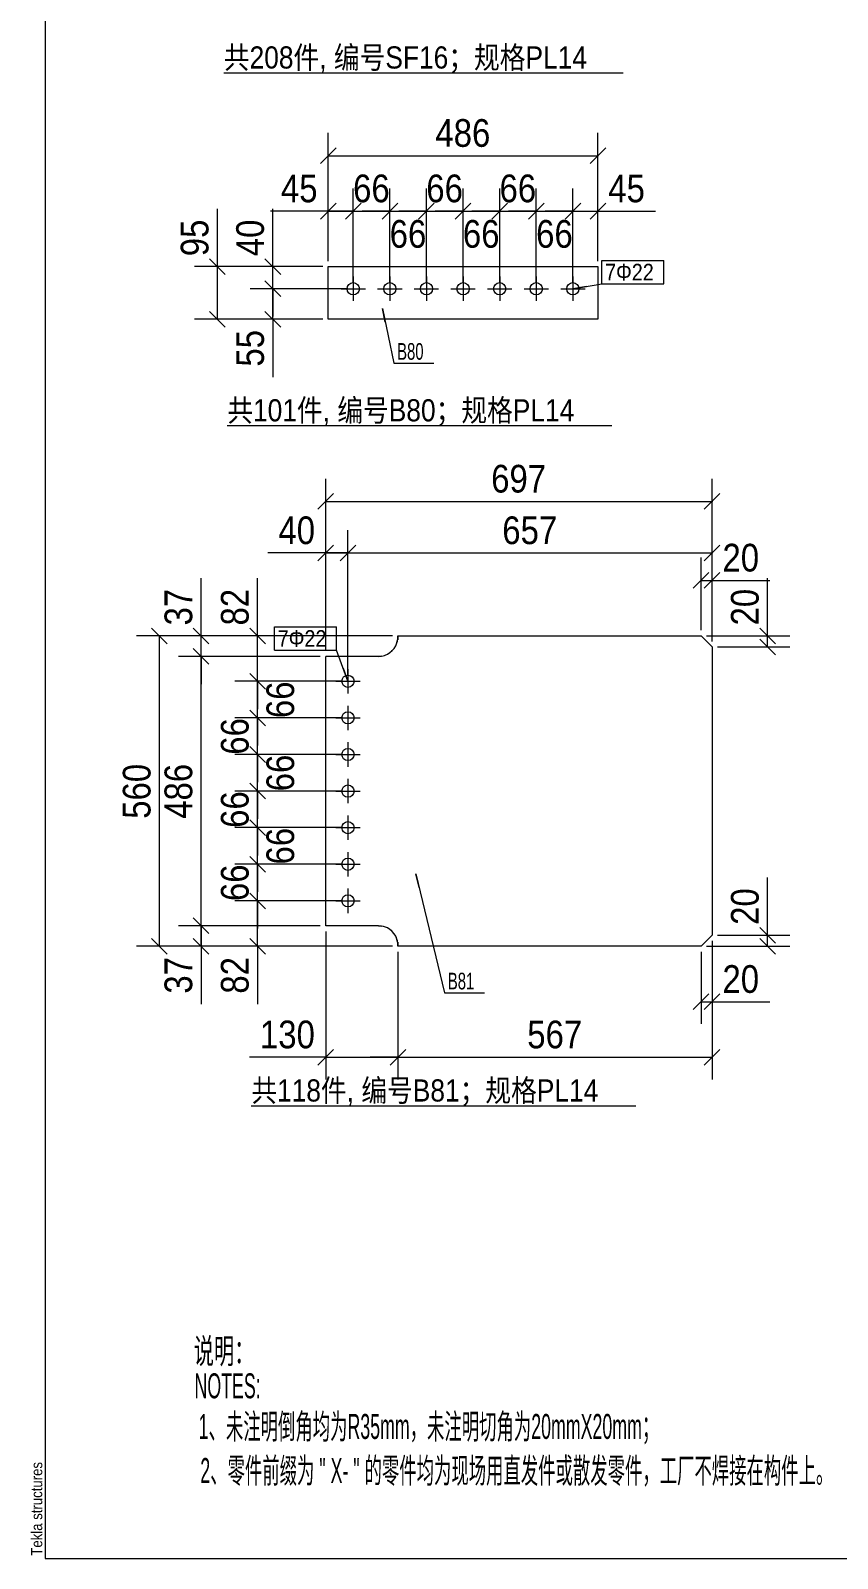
# Model space of a CAD drawing. Header units: inches. Extents: x 0 to 1938, y -2180 to 0.
# Drawn here: x 652.4 to 797.9, y -1300 to -1024.4 of the extents above; entities that cross this region are included whole.
import ezdxf

# ---------------------------------------------------------------- set-up
doc = ezdxf.new("R2010")
doc.units = ezdxf.units.IN
doc.header["$MEASUREMENT"] = 0
doc.linetypes.add('XKITLINE00', pattern=[0])
doc.linetypes.add('XKITLINE01', pattern=[4, 1, -1, 1, -1])
for name, color, linetype, lineweight in [('Bolt', 7, 'Continuous', 0), ('BoltMark', 3, 'Continuous', 0), ('DrawingSheet', 5, 'Continuous', 0), ('OtherObjectType', 1, 'Continuous', 0), ('Part', 2, 'Continuous', 0), ('PartMark', 3, 'Continuous', 0), ('Z-DIMENSIONS', 1, 'Continuous', 0)]:
    doc.layers.add(name, color=color, linetype=linetype, lineweight=lineweight)
doc.styles.add('Arial', font='arial.ttf')
doc.styles.add('Arial Narrow', font='ARIAL.TTF')
doc.styles.add('romsim', font='ARIAL.TTF')
doc.styles.add('宋体', font='ARIAL.TTF')

# ---------------------------------------------------------------- blocks, each defined once
blk = doc.blocks.new('*A1261')
at = {"layer": 'Part', "color": 2, "linetype": 'XKITLINE00', "lineweight": 0}
for p, q in [((56.07, 228.51), (56.07, 238.01)), ((56.07, 238.01), (104.67, 238.01)), ((104.67, 238.01), (104.67, 228.51)), ((104.67, 228.51), (56.07, 228.51))]:
    blk.add_line(p, q, dxfattribs=at)
blk = doc.blocks.new('*A1262')
at = {"layer": 'Bolt', "color": 2, "linetype": 'XKITLINE00', "lineweight": 0}
for p, q in [((60.57, 236.21), (60.57, 231.81)), ((67.17, 236.21), (67.17, 231.81)), ((73.77, 236.21), (73.77, 231.81)), ((80.37, 236.21), (80.37, 231.81)), ((86.97, 236.21), (86.97, 231.81)), ((93.57, 236.21), (93.57, 231.81)), ((100.17, 236.21), (100.17, 231.81)), ((58.37, 234.01), (62.77, 234.01)), ((64.97, 234.01), (69.37, 234.01)), ((71.57, 234.01), (75.97, 234.01)), ((78.17, 234.01), (82.57, 234.01)), ((84.77, 234.01), (89.17, 234.01)), ((91.37, 234.01), (95.77, 234.01)), ((97.97, 234.01), (102.37, 234.01))]:
    blk.add_line(p, q, dxfattribs=at)
for centre in [(60.57, 234.01), (67.17, 234.01), (73.77, 234.01), (80.37, 234.01), (86.97, 234.01), (93.57, 234.01), (100.17, 234.01)]:
    blk.add_circle(centre, 1.1, dxfattribs=at)
blk = doc.blocks.new('*A1263')
at = {"layer": 'Bolt', "color": 2, "linetype": 'XKITLINE00', "lineweight": 0}
for p, q in [((59.62, 165.41), (59.62, 161.01)), ((57.42, 163.21), (61.82, 163.21)), ((59.62, 158.81), (59.62, 154.41)), ((57.42, 156.61), (61.82, 156.61)), ((59.62, 152.21), (59.62, 147.81)), ((57.42, 150.01), (61.82, 150.01)), ((57.42, 143.41), (61.82, 143.41)), ((59.62, 145.61), (59.62, 141.21)), ((59.62, 139.01), (59.62, 134.61)), ((57.42, 136.81), (61.82, 136.81)), ((59.62, 132.41), (59.62, 128.01)), ((57.42, 130.21), (61.82, 130.21)), ((59.62, 125.81), (59.62, 121.41)), ((57.42, 123.61), (61.82, 123.61))]:
    blk.add_line(p, q, dxfattribs=at)
for centre in [(59.62, 163.21), (59.62, 156.61), (59.62, 150.01), (59.62, 143.41), (59.62, 136.81), (59.62, 130.21), (59.62, 123.61)]:
    blk.add_circle(centre, 1.1, dxfattribs=at)
blk = doc.blocks.new('*A1264')
at = {"layer": 'Part', "color": 2, "linetype": 'XKITLINE00', "lineweight": 0}
for p, q in [((68.62, 171.21), (68.58, 170.66)), ((68.62, 171.21), (68.62, 171.41)), ((68.62, 171.41), (123.27, 171.41)), ((123.27, 171.41), (125.27, 169.41)), ((125.27, 169.41), (125.27, 117.41)), ((55.62, 119.11), (55.62, 167.71)), ((65.12, 167.71), (55.62, 167.71)), ((65.67, 167.75), (65.12, 167.71)), ((65.12, 119.11), (55.62, 119.11)), ((65.12, 119.11), (65.67, 119.06)), ((68.58, 116.15), (68.62, 115.61)), ((125.27, 117.41), (123.27, 115.41)), ((68.62, 115.41), (68.62, 115.61)), ((123.27, 115.41), (68.62, 115.41))]:
    blk.add_line(p, q, dxfattribs=at)
at = {"layer": 'Part', "color": 6, "linetype": 'XKITLINE01', "lineweight": 0}
for p, q in [((68.58, 170.66), (68.62, 171.21)), ((65.12, 167.71), (65.67, 167.75)), ((65.67, 119.06), (65.12, 119.11)), ((68.62, 115.61), (68.58, 116.15))]:
    blk.add_line(p, q, dxfattribs=at)
at = {"layer": 'Part', "color": 2, "linetype": 'XKITLINE00', "lineweight": 0}
for centre, start, end in [((65.12, 171.21), 279, 351), ((65.12, 115.61), 9, 81)]:
    blk.add_arc(centre, 3.5, start, end, dxfattribs=at)
at = {"layer": 'Part', "color": 6, "linetype": 'XKITLINE01', "lineweight": 0}
for centre, start, end in [((65.12, 171.21), 279, 351), ((65.12, 115.61), 9, 81)]:
    blk.add_arc(centre, 3.5, start, end, dxfattribs=at)
blk = doc.blocks.new('*A1287')
at = {"layer": 'DrawingSheet', "color": 5, "linetype": 'XKITLINE00', "lineweight": 0}
for p, q in [((5, 425), (5, 5)), ((5, 5), (635, 5))]:
    blk.add_line(p, q, dxfattribs=at)
at = {"layer": 'DrawingSheet', "color": 5, "style": 'Arial', "width": 0.85}
blk.add_text('Tekla structures', height=2, rotation=90, dxfattribs=at).set_placement((4.5, 5.5))
blk = doc.blocks.new('*A1288')
at = {"layer": 'OtherObjectType', "color": 7, "style": 'Arial'}
for s, width, p in [('说明：', 0.595, (31.8, 40.17)), ('NOTES:', 0.51, (31.95, 33.89)), ('1、未注明倒角均为R35mm，未注明切角为20mmX20mm；', 0.51, (32.7, 26.56)), ('2、零件前缀为 " X- " 的零件均为现场用直发件或散发零件，工厂不焊接在构件上。', 0.51, (33, 18.61))]:
    blk.add_text(s, height=4.5, dxfattribs=dict(at, width=width)).set_placement(p)
blk = doc.blocks.new('*A1306')
at = {"layer": 'OtherObjectType', "color": 6, "linetype": 'XKITLINE00', "lineweight": 0}
blk.add_line((37.24, 272.98), (109.22, 272.98), dxfattribs=at)
at = {"layer": 'OtherObjectType', "color": 3, "style": '宋体', "width": 0.85}
blk.add_text('共208件, 编号SF16；规格PL14', height=4, dxfattribs=at).set_placement((37.24, 273.73))
blk = doc.blocks.new('*A1315')
at = {"layer": 'OtherObjectType', "color": 6, "linetype": 'XKITLINE00', "lineweight": 0}
blk.add_line((37.86, 209.34), (107.18, 209.34), dxfattribs=at)
at = {"layer": 'OtherObjectType', "color": 3, "style": '宋体', "width": 0.85}
blk.add_text('共101件, 编号B80；规格PL14', height=4, dxfattribs=at).set_placement((37.86, 210.09))
blk = doc.blocks.new('*A1316')
at = {"layer": 'Z-DIMENSIONS', "color": 4, "linetype": 'XKITLINE00', "lineweight": 0}
for p, q in [((100.17, 235.01), (100.17, 252.11)), ((104.67, 239.01), (104.67, 252.11)), ((101.59, 249.42), (98.76, 246.59)), ((106.09, 249.42), (103.26, 246.59)), ((100.17, 248.01), (95.17, 248.01)), ((100.17, 248.01), (104.67, 248.01)), ((104.67, 248.01), (115.09, 248.01)), ((104.67, 248.01), (115.09, 248.01))]:
    blk.add_line(p, q, dxfattribs=at)
at = {"layer": 'Z-DIMENSIONS', "color": 7}
for p in [(100.17, 248.01), (104.67, 248.01)]:
    blk.add_point(p, dxfattribs=at)
at = {"layer": 'Z-DIMENSIONS', "color": 7, "style": 'Arial Narrow', "width": 0.85}
blk.add_text('45', height=5, dxfattribs=at).set_placement((106.55, 249.61))
blk = doc.blocks.new('*A1317')
at = {"layer": 'Z-DIMENSIONS', "color": 4, "linetype": 'XKITLINE00', "lineweight": 0}
for p, q in [((93.57, 235.01), (93.57, 252.01)), ((100.17, 235.01), (100.17, 252.01)), ((94.99, 249.42), (92.16, 246.59)), ((101.59, 249.42), (98.76, 246.59)), ((93.57, 248.01), (88.57, 248.01)), ((93.57, 248.01), (100.17, 248.01)), ((100.17, 248.01), (105.17, 248.01))]:
    blk.add_line(p, q, dxfattribs=at)
at = {"layer": 'Z-DIMENSIONS', "color": 7}
for p in [(93.57, 248.01), (100.17, 248.01)]:
    blk.add_point(p, dxfattribs=at)
at = {"layer": 'Z-DIMENSIONS', "color": 7, "style": 'Arial Narrow', "width": 0.85}
blk.add_text('66', height=5, dxfattribs=at).set_placement((93.54, 241.41))
blk = doc.blocks.new('*A1318')
at = {"layer": 'Z-DIMENSIONS', "color": 4, "linetype": 'XKITLINE00', "lineweight": 0}
for p, q in [((86.97, 235.01), (86.97, 252.11)), ((93.57, 235.01), (93.57, 252.11)), ((88.39, 249.42), (85.56, 246.59)), ((94.99, 249.42), (92.16, 246.59)), ((86.97, 248.01), (81.97, 248.01)), ((86.97, 248.01), (93.57, 248.01)), ((93.57, 248.01), (98.57, 248.01))]:
    blk.add_line(p, q, dxfattribs=at)
at = {"layer": 'Z-DIMENSIONS', "color": 7}
for p in [(86.97, 248.01), (93.57, 248.01)]:
    blk.add_point(p, dxfattribs=at)
at = {"layer": 'Z-DIMENSIONS', "color": 7, "style": 'Arial Narrow', "width": 0.85}
blk.add_text('66', height=5, dxfattribs=at).set_placement((86.94, 249.61))
blk = doc.blocks.new('*A1319')
at = {"layer": 'Z-DIMENSIONS', "color": 4, "linetype": 'XKITLINE00', "lineweight": 0}
for p, q in [((80.37, 235.01), (80.37, 252.01)), ((86.97, 235.01), (86.97, 252.01)), ((81.79, 249.42), (78.96, 246.59)), ((88.39, 249.42), (85.56, 246.59)), ((80.37, 248.01), (75.37, 248.01)), ((80.37, 248.01), (86.97, 248.01)), ((86.97, 248.01), (91.97, 248.01))]:
    blk.add_line(p, q, dxfattribs=at)
at = {"layer": 'Z-DIMENSIONS', "color": 7}
for p in [(80.37, 248.01), (86.97, 248.01)]:
    blk.add_point(p, dxfattribs=at)
at = {"layer": 'Z-DIMENSIONS', "color": 7, "style": 'Arial Narrow', "width": 0.85}
blk.add_text('66', height=5, dxfattribs=at).set_placement((80.34, 241.41))
blk = doc.blocks.new('*A1320')
at = {"layer": 'Z-DIMENSIONS', "color": 4, "linetype": 'XKITLINE00', "lineweight": 0}
for p, q in [((73.77, 235.01), (73.77, 252.11)), ((80.37, 235.01), (80.37, 252.11)), ((75.19, 249.42), (72.36, 246.59)), ((81.79, 249.42), (78.96, 246.59)), ((73.77, 248.01), (68.77, 248.01)), ((73.77, 248.01), (80.37, 248.01)), ((80.37, 248.01), (85.37, 248.01))]:
    blk.add_line(p, q, dxfattribs=at)
at = {"layer": 'Z-DIMENSIONS', "color": 7}
for p in [(73.77, 248.01), (80.37, 248.01)]:
    blk.add_point(p, dxfattribs=at)
at = {"layer": 'Z-DIMENSIONS', "color": 7, "style": 'Arial Narrow', "width": 0.85}
blk.add_text('66', height=5, dxfattribs=at).set_placement((73.74, 249.61))
blk = doc.blocks.new('*A1321')
at = {"layer": 'Z-DIMENSIONS', "color": 4, "linetype": 'XKITLINE00', "lineweight": 0}
for p, q in [((67.17, 235.01), (67.17, 252.01)), ((73.77, 235.01), (73.77, 252.01)), ((68.59, 249.42), (65.76, 246.59)), ((75.19, 249.42), (72.36, 246.59)), ((67.17, 248.01), (62.17, 248.01)), ((67.17, 248.01), (73.77, 248.01)), ((73.77, 248.01), (78.77, 248.01))]:
    blk.add_line(p, q, dxfattribs=at)
at = {"layer": 'Z-DIMENSIONS', "color": 7}
for p in [(67.17, 248.01), (73.77, 248.01)]:
    blk.add_point(p, dxfattribs=at)
at = {"layer": 'Z-DIMENSIONS', "color": 7, "style": 'Arial Narrow', "width": 0.85}
blk.add_text('66', height=5, dxfattribs=at).set_placement((67.14, 241.41))
blk = doc.blocks.new('*A1322')
at = {"layer": 'Z-DIMENSIONS', "color": 4, "linetype": 'XKITLINE00', "lineweight": 0}
for p, q in [((60.57, 235.01), (60.57, 252.11)), ((67.17, 235.01), (67.17, 252.11)), ((61.99, 249.42), (59.16, 246.59)), ((68.59, 249.42), (65.76, 246.59)), ((60.57, 248.01), (55.57, 248.01)), ((60.57, 248.01), (67.17, 248.01)), ((67.17, 248.01), (72.17, 248.01))]:
    blk.add_line(p, q, dxfattribs=at)
at = {"layer": 'Z-DIMENSIONS', "color": 7}
for p in [(60.57, 248.01), (67.17, 248.01)]:
    blk.add_point(p, dxfattribs=at)
at = {"layer": 'Z-DIMENSIONS', "color": 7, "style": 'Arial Narrow', "width": 0.85}
blk.add_text('66', height=5, dxfattribs=at).set_placement((60.54, 249.61))
blk = doc.blocks.new('*A1323')
at = {"layer": 'Z-DIMENSIONS', "color": 4, "linetype": 'XKITLINE00', "lineweight": 0}
for p, q in [((56.07, 239.01), (56.07, 252.11)), ((60.57, 235.01), (60.57, 252.11)), ((57.49, 249.42), (54.66, 246.59)), ((61.99, 249.42), (59.16, 246.59)), ((56.07, 248.01), (45.66, 248.01)), ((56.07, 248.01), (45.66, 248.01)), ((56.07, 248.01), (60.57, 248.01)), ((60.57, 248.01), (65.57, 248.01))]:
    blk.add_line(p, q, dxfattribs=at)
at = {"layer": 'Z-DIMENSIONS', "color": 7}
for p in [(56.07, 248.01), (60.57, 248.01)]:
    blk.add_point(p, dxfattribs=at)
at = {"layer": 'Z-DIMENSIONS', "color": 7, "style": 'Arial Narrow', "width": 0.85}
blk.add_text('45', height=5, dxfattribs=at).set_placement((47.53, 249.61))
blk = doc.blocks.new('*A1324')
at = {"layer": 'Z-DIMENSIONS', "color": 4, "linetype": 'XKITLINE00', "lineweight": 0}
for p, q in [((46.07, 238.01), (46.07, 248.42)), ((46.07, 238.01), (46.07, 248.42)), ((55.07, 238.01), (41.97, 238.01)), ((44.66, 239.42), (47.49, 236.59)), ((46.07, 234.01), (46.07, 238.01)), ((44.66, 235.42), (47.49, 232.59)), ((59.57, 234.01), (41.97, 234.01)), ((46.07, 234.01), (46.07, 229.01))]:
    blk.add_line(p, q, dxfattribs=at)
at = {"layer": 'Z-DIMENSIONS', "color": 7}
for p in [(46.07, 238.01), (46.07, 234.01)]:
    blk.add_point(p, dxfattribs=at)
at = {"layer": 'Z-DIMENSIONS', "color": 7, "style": 'Arial Narrow', "width": 0.85}
blk.add_text('40', height=5, rotation=90.0002, dxfattribs=at).set_placement((44.47, 239.88))
blk = doc.blocks.new('*A1325')
at = {"layer": 'Z-DIMENSIONS', "color": 4, "linetype": 'XKITLINE00', "lineweight": 0}
for p, q in [((46.07, 234.01), (46.07, 239.01)), ((44.66, 235.42), (47.49, 232.59)), ((59.57, 234.01), (41.97, 234.01)), ((46.07, 228.51), (46.07, 234.01)), ((44.66, 229.92), (47.49, 227.09)), ((55.07, 228.51), (41.97, 228.51)), ((46.07, 228.51), (46.07, 218.09)), ((46.07, 228.51), (46.07, 218.09))]:
    blk.add_line(p, q, dxfattribs=at)
at = {"layer": 'Z-DIMENSIONS', "color": 7}
for p in [(46.07, 234.01), (46.07, 228.51)]:
    blk.add_point(p, dxfattribs=at)
at = {"layer": 'Z-DIMENSIONS', "color": 7, "style": 'Arial Narrow', "width": 0.85}
blk.add_text('55', height=5, rotation=90.0002, dxfattribs=at).set_placement((44.47, 219.97))
blk = doc.blocks.new('*A1326')
at = {"layer": 'Z-DIMENSIONS', "color": 4, "linetype": 'XKITLINE00', "lineweight": 0}
for p, q in [((56.07, 239.01), (56.07, 262.11)), ((104.67, 239.01), (104.67, 262.11)), ((57.49, 259.42), (54.66, 256.59)), ((106.09, 259.42), (103.26, 256.59)), ((56.07, 258.01), (104.67, 258.01))]:
    blk.add_line(p, q, dxfattribs=at)
at = {"layer": 'Z-DIMENSIONS', "color": 7}
for p in [(56.07, 258.01), (104.67, 258.01)]:
    blk.add_point(p, dxfattribs=at)
at = {"layer": 'Z-DIMENSIONS', "color": 7, "style": 'Arial Narrow', "width": 0.85}
blk.add_text('486', height=5, dxfattribs=at).set_placement((75.38, 259.61))
blk = doc.blocks.new('*A1327')
at = {"layer": 'Z-DIMENSIONS', "color": 4, "linetype": 'XKITLINE00', "lineweight": 0}
for p, q in [((36.07, 238.01), (36.07, 248.42)), ((36.07, 238.01), (36.07, 248.42)), ((55.07, 238.01), (31.97, 238.01)), ((34.66, 239.42), (37.49, 236.59)), ((36.07, 228.51), (36.07, 238.01)), ((34.66, 229.92), (37.49, 227.09)), ((55.07, 228.51), (31.97, 228.51))]:
    blk.add_line(p, q, dxfattribs=at)
at = {"layer": 'Z-DIMENSIONS', "color": 7}
for p in [(36.07, 238.01), (36.07, 228.51)]:
    blk.add_point(p, dxfattribs=at)
at = {"layer": 'Z-DIMENSIONS', "color": 7, "style": 'Arial Narrow', "width": 0.85}
blk.add_text('95', height=5, rotation=90.0002, dxfattribs=at).set_placement((34.47, 239.88))
blk = doc.blocks.new('*A1328')
at = {"layer": 'PartMark', "color": 4, "linetype": 'XKITLINE00', "lineweight": 0}
for p, q in [((65.82, 230.44), (67.89, 220.61)), ((66.34, 227.99), (65.82, 230.44)), ((67.89, 220.61), (75.13, 220.61))]:
    blk.add_line(p, q, dxfattribs=at)
at = {"layer": 'PartMark', "color": 1, "style": 'romsim', "width": 0.6375}
blk.add_text('B80', height=3, dxfattribs=at).set_placement((68.49, 221.21))
blk = doc.blocks.new('*A1329')
at = {"layer": 'BoltMark', "color": 1, "linetype": 'XKITLINE00', "lineweight": 0}
for p, q in [((105.37, 239.11), (116.57, 239.11)), ((105.37, 234.91), (105.37, 239.11)), ((116.57, 234.91), (116.57, 239.11)), ((100.17, 234.01), (105.37, 234.91)), ((102.64, 234.43), (100.17, 234.01)), ((105.37, 234.91), (116.57, 234.91))]:
    blk.add_line(p, q, dxfattribs=at)
at = {"layer": 'BoltMark', "color": 4, "style": '宋体', "width": 0.85}
blk.add_text('7Φ22', height=3, dxfattribs=at).set_placement((105.97, 235.51))
blk = doc.blocks.new('*A1330')
at = {"layer": 'OtherObjectType', "color": 6, "linetype": 'XKITLINE00', "lineweight": 0}
blk.add_line((42.19, 86.66), (111.51, 86.66), dxfattribs=at)
at = {"layer": 'OtherObjectType', "color": 3, "style": '宋体', "width": 0.85}
blk.add_text('共118件, 编号B81；规格PL14', height=4, dxfattribs=at).set_placement((42.19, 87.41))
blk = doc.blocks.new('*A1331')
at = {"layer": 'Z-DIMENSIONS', "color": 4, "linetype": 'XKITLINE00', "lineweight": 0}
for p, q in [((67.62, 171.41), (21.52, 171.41)), ((24.2, 172.82), (27.03, 169.99)), ((25.62, 115.41), (25.62, 171.41)), ((24.2, 116.82), (27.03, 113.99)), ((67.62, 115.41), (21.52, 115.41))]:
    blk.add_line(p, q, dxfattribs=at)
at = {"layer": 'Z-DIMENSIONS', "color": 7}
for p in [(25.62, 171.41), (25.62, 115.41)]:
    blk.add_point(p, dxfattribs=at)
at = {"layer": 'Z-DIMENSIONS', "color": 7, "style": 'Arial Narrow', "width": 0.85}
blk.add_text('560', height=5, rotation=90.0002, dxfattribs=at).set_placement((24.02, 138.41))
blk = doc.blocks.new('*A1332')
at = {"layer": 'Z-DIMENSIONS', "color": 4, "linetype": 'XKITLINE00', "lineweight": 0}
for p, q in [((55.62, 168.71), (55.62, 199.75)), ((125.27, 170.41), (125.27, 199.75)), ((57.03, 197.06), (54.2, 194.23)), ((126.68, 197.06), (123.85, 194.23)), ((55.62, 195.65), (125.27, 195.65))]:
    blk.add_line(p, q, dxfattribs=at)
at = {"layer": 'Z-DIMENSIONS', "color": 7}
for p in [(55.62, 195.65), (125.27, 195.65)]:
    blk.add_point(p, dxfattribs=at)
at = {"layer": 'Z-DIMENSIONS', "color": 7, "style": 'Arial Narrow', "width": 0.85}
blk.add_text('697', height=5, dxfattribs=at).set_placement((85.44, 197.25))
blk = doc.blocks.new('*A1333')
at = {"layer": 'Z-DIMENSIONS', "color": 4, "linetype": 'XKITLINE00', "lineweight": 0}
for p, q in [((33.14, 119.11), (33.14, 124.11)), ((54.62, 119.11), (29.04, 119.11)), ((31.72, 120.52), (34.55, 117.69)), ((33.14, 115.41), (33.14, 119.11)), ((31.72, 116.82), (34.55, 113.99)), ((67.62, 115.41), (29.04, 115.41)), ((33.14, 115.41), (33.14, 104.99)), ((33.14, 115.41), (33.14, 104.99))]:
    blk.add_line(p, q, dxfattribs=at)
at = {"layer": 'Z-DIMENSIONS', "color": 7}
for p in [(33.14, 119.11), (33.14, 115.41)]:
    blk.add_point(p, dxfattribs=at)
at = {"layer": 'Z-DIMENSIONS', "color": 7, "style": 'Arial Narrow', "width": 0.85}
blk.add_text('37', height=5, rotation=90.0002, dxfattribs=at).set_placement((31.54, 106.87))
blk = doc.blocks.new('*A1334')
at = {"layer": 'Z-DIMENSIONS', "color": 4, "linetype": 'XKITLINE00', "lineweight": 0}
for p, q in [((33.14, 167.71), (33.14, 172.71)), ((31.72, 169.12), (34.55, 166.29)), ((54.62, 167.71), (29.04, 167.71)), ((33.14, 119.11), (33.14, 167.71)), ((54.62, 119.11), (29.04, 119.11)), ((31.72, 120.52), (34.55, 117.69)), ((33.14, 119.11), (33.14, 114.11))]:
    blk.add_line(p, q, dxfattribs=at)
at = {"layer": 'Z-DIMENSIONS', "color": 7}
for p in [(33.14, 167.71), (33.14, 119.11)]:
    blk.add_point(p, dxfattribs=at)
at = {"layer": 'Z-DIMENSIONS', "color": 7, "style": 'Arial Narrow', "width": 0.85}
blk.add_text('486', height=5, rotation=90.0002, dxfattribs=at).set_placement((31.54, 138.41))
blk = doc.blocks.new('*A1335')
at = {"layer": 'Z-DIMENSIONS', "color": 4, "linetype": 'XKITLINE00', "lineweight": 0}
for p, q in [((33.14, 171.41), (33.14, 181.82)), ((33.14, 171.41), (33.14, 181.82)), ((67.62, 171.41), (29.04, 171.41)), ((31.72, 172.82), (34.55, 169.99)), ((33.14, 167.71), (33.14, 171.41)), ((31.72, 169.12), (34.55, 166.29)), ((54.62, 167.71), (29.04, 167.71)), ((33.14, 167.71), (33.14, 162.71))]:
    blk.add_line(p, q, dxfattribs=at)
at = {"layer": 'Z-DIMENSIONS', "color": 7}
for p in [(33.14, 171.41), (33.14, 167.71)]:
    blk.add_point(p, dxfattribs=at)
at = {"layer": 'Z-DIMENSIONS', "color": 7, "style": 'Arial Narrow', "width": 0.85}
blk.add_text('37', height=5, rotation=90.0002, dxfattribs=at).set_placement((31.54, 173.28))
blk = doc.blocks.new('*A1336')
at = {"layer": 'Z-DIMENSIONS', "color": 4, "linetype": 'XKITLINE00', "lineweight": 0}
for p, q in [((55.62, 118.11), (55.62, 91.41)), ((68.62, 114.41), (68.62, 91.41)), ((57.03, 96.82), (54.2, 93.99)), ((70.03, 96.82), (67.2, 93.99)), ((55.62, 95.41), (41.87, 95.41)), ((55.62, 95.41), (41.87, 95.41)), ((55.62, 95.41), (68.62, 95.41)), ((68.62, 95.41), (73.62, 95.41))]:
    blk.add_line(p, q, dxfattribs=at)
at = {"layer": 'Z-DIMENSIONS', "color": 7}
for p in [(55.62, 95.41), (68.62, 95.41)]:
    blk.add_point(p, dxfattribs=at)
at = {"layer": 'Z-DIMENSIONS', "color": 7, "style": 'Arial Narrow', "width": 0.85}
blk.add_text('130', height=5, dxfattribs=at).set_placement((43.75, 97.01))
blk = doc.blocks.new('*A1337')
at = {"layer": 'Z-DIMENSIONS', "color": 4, "linetype": 'XKITLINE00', "lineweight": 0}
for p, q in [((125.27, 116.41), (125.27, 91.41)), ((68.62, 114.41), (68.62, 91.41)), ((70.03, 96.82), (67.2, 93.99)), ((126.68, 96.82), (123.85, 93.99)), ((68.62, 95.41), (63.62, 95.41)), ((68.62, 95.41), (125.27, 95.41))]:
    blk.add_line(p, q, dxfattribs=at)
at = {"layer": 'Z-DIMENSIONS', "color": 7}
for p in [(68.62, 95.41), (125.27, 95.41)]:
    blk.add_point(p, dxfattribs=at)
at = {"layer": 'Z-DIMENSIONS', "color": 7, "style": 'Arial Narrow', "width": 0.85}
blk.add_text('567', height=5, dxfattribs=at).set_placement((91.94, 97.01))
blk = doc.blocks.new('*A1338')
at = {"layer": 'Z-DIMENSIONS', "color": 4, "linetype": 'XKITLINE00', "lineweight": 0}
for p, q in [((43.31, 123.61), (43.31, 128.61)), ((41.9, 125.02), (44.73, 122.19)), ((58.62, 123.61), (39.21, 123.61)), ((43.31, 115.41), (43.31, 123.61)), ((41.9, 116.82), (44.73, 113.99)), ((67.62, 115.41), (39.21, 115.41)), ((43.31, 115.41), (43.31, 104.99)), ((43.31, 115.41), (43.31, 104.99))]:
    blk.add_line(p, q, dxfattribs=at)
at = {"layer": 'Z-DIMENSIONS', "color": 7}
for p in [(43.31, 123.61), (43.31, 115.41)]:
    blk.add_point(p, dxfattribs=at)
at = {"layer": 'Z-DIMENSIONS', "color": 7, "style": 'Arial Narrow', "width": 0.85}
blk.add_text('82', height=5, rotation=90.0002, dxfattribs=at).set_placement((41.71, 106.87))
blk = doc.blocks.new('*A1339')
at = {"layer": 'Z-DIMENSIONS', "color": 4, "linetype": 'XKITLINE00', "lineweight": 0}
for p, q in [((43.31, 130.21), (43.31, 135.21)), ((58.62, 130.21), (39.21, 130.21)), ((41.9, 131.62), (44.73, 128.79)), ((43.31, 123.61), (43.31, 130.21)), ((41.9, 125.02), (44.73, 122.19)), ((58.62, 123.61), (39.21, 123.61)), ((43.31, 123.61), (43.31, 118.61))]:
    blk.add_line(p, q, dxfattribs=at)
at = {"layer": 'Z-DIMENSIONS', "color": 7}
for p in [(43.31, 130.21), (43.31, 123.61)]:
    blk.add_point(p, dxfattribs=at)
at = {"layer": 'Z-DIMENSIONS', "color": 7, "style": 'Arial Narrow', "width": 0.85}
blk.add_text('66', height=5, rotation=90.0002, dxfattribs=at).set_placement((41.71, 123.57))
blk = doc.blocks.new('*A1340')
at = {"layer": 'Z-DIMENSIONS', "color": 4, "linetype": 'XKITLINE00', "lineweight": 0}
for p, q in [((43.31, 136.81), (43.31, 141.81)), ((41.9, 138.22), (44.73, 135.39)), ((58.62, 136.81), (39.31, 136.81)), ((43.31, 130.21), (43.31, 136.81)), ((58.62, 130.21), (39.31, 130.21)), ((41.9, 131.62), (44.73, 128.79)), ((43.31, 130.21), (43.31, 125.21))]:
    blk.add_line(p, q, dxfattribs=at)
at = {"layer": 'Z-DIMENSIONS', "color": 7}
for p in [(43.31, 136.81), (43.31, 130.21)]:
    blk.add_point(p, dxfattribs=at)
at = {"layer": 'Z-DIMENSIONS', "color": 7, "style": 'Arial Narrow', "width": 0.85}
blk.add_text('66', height=5, rotation=90.0002, dxfattribs=at).set_placement((49.91, 130.17))
blk = doc.blocks.new('*A1341')
at = {"layer": 'Z-DIMENSIONS', "color": 4, "linetype": 'XKITLINE00', "lineweight": 0}
for p, q in [((43.31, 143.41), (43.31, 148.41)), ((58.62, 143.41), (39.21, 143.41)), ((41.9, 144.82), (44.73, 141.99)), ((43.31, 136.81), (43.31, 143.41)), ((41.9, 138.22), (44.73, 135.39)), ((58.62, 136.81), (39.21, 136.81)), ((43.31, 136.81), (43.31, 131.81))]:
    blk.add_line(p, q, dxfattribs=at)
at = {"layer": 'Z-DIMENSIONS', "color": 7}
for p in [(43.31, 143.41), (43.31, 136.81)]:
    blk.add_point(p, dxfattribs=at)
at = {"layer": 'Z-DIMENSIONS', "color": 7, "style": 'Arial Narrow', "width": 0.85}
blk.add_text('66', height=5, rotation=90.0002, dxfattribs=at).set_placement((41.71, 136.77))
blk = doc.blocks.new('*A1342')
at = {"layer": 'Z-DIMENSIONS', "color": 4, "linetype": 'XKITLINE00', "lineweight": 0}
for p, q in [((43.31, 150.01), (43.31, 155.01)), ((58.62, 150.01), (39.31, 150.01)), ((41.9, 151.42), (44.73, 148.59)), ((43.31, 143.41), (43.31, 150.01)), ((58.62, 143.41), (39.31, 143.41)), ((41.9, 144.82), (44.73, 141.99)), ((43.31, 143.41), (43.31, 138.41))]:
    blk.add_line(p, q, dxfattribs=at)
at = {"layer": 'Z-DIMENSIONS', "color": 7}
for p in [(43.31, 150.01), (43.31, 143.41)]:
    blk.add_point(p, dxfattribs=at)
at = {"layer": 'Z-DIMENSIONS', "color": 7, "style": 'Arial Narrow', "width": 0.85}
blk.add_text('66', height=5, rotation=90.0002, dxfattribs=at).set_placement((49.91, 143.37))
blk = doc.blocks.new('*A1343')
at = {"layer": 'Z-DIMENSIONS', "color": 4, "linetype": 'XKITLINE00', "lineweight": 0}
for p, q in [((43.31, 156.61), (43.31, 161.61)), ((41.9, 158.02), (44.73, 155.19)), ((58.62, 156.61), (39.21, 156.61)), ((43.31, 150.01), (43.31, 156.61)), ((58.62, 150.01), (39.21, 150.01)), ((41.9, 151.42), (44.73, 148.59)), ((43.31, 150.01), (43.31, 145.01))]:
    blk.add_line(p, q, dxfattribs=at)
at = {"layer": 'Z-DIMENSIONS', "color": 7}
for p in [(43.31, 156.61), (43.31, 150.01)]:
    blk.add_point(p, dxfattribs=at)
at = {"layer": 'Z-DIMENSIONS', "color": 7, "style": 'Arial Narrow', "width": 0.85}
blk.add_text('66', height=5, rotation=90.0002, dxfattribs=at).set_placement((41.71, 149.97))
blk = doc.blocks.new('*A1344')
at = {"layer": 'Z-DIMENSIONS', "color": 4, "linetype": 'XKITLINE00', "lineweight": 0}
for p, q in [((43.31, 163.21), (43.31, 168.21)), ((58.62, 163.21), (39.31, 163.21)), ((41.9, 164.62), (44.73, 161.79)), ((43.31, 156.61), (43.31, 163.21)), ((41.9, 158.02), (44.73, 155.19)), ((58.62, 156.61), (39.31, 156.61)), ((43.31, 156.61), (43.31, 151.61))]:
    blk.add_line(p, q, dxfattribs=at)
at = {"layer": 'Z-DIMENSIONS', "color": 7}
for p in [(43.31, 163.21), (43.31, 156.61)]:
    blk.add_point(p, dxfattribs=at)
at = {"layer": 'Z-DIMENSIONS', "color": 7, "style": 'Arial Narrow', "width": 0.85}
blk.add_text('66', height=5, rotation=90.0002, dxfattribs=at).set_placement((49.91, 156.57))
blk = doc.blocks.new('*A1345')
at = {"layer": 'Z-DIMENSIONS', "color": 4, "linetype": 'XKITLINE00', "lineweight": 0}
for p, q in [((43.31, 171.41), (43.31, 181.82)), ((43.31, 171.41), (43.31, 181.82)), ((67.62, 171.41), (39.21, 171.41)), ((41.9, 172.82), (44.73, 169.99)), ((43.31, 163.21), (43.31, 171.41)), ((58.62, 163.21), (39.21, 163.21)), ((41.9, 164.62), (44.73, 161.79)), ((43.31, 163.21), (43.31, 158.21))]:
    blk.add_line(p, q, dxfattribs=at)
at = {"layer": 'Z-DIMENSIONS', "color": 7}
for p in [(43.31, 171.41), (43.31, 163.21)]:
    blk.add_point(p, dxfattribs=at)
at = {"layer": 'Z-DIMENSIONS', "color": 7, "style": 'Arial Narrow', "width": 0.85}
blk.add_text('82', height=5, rotation=90.0002, dxfattribs=at).set_placement((41.71, 173.28))
blk = doc.blocks.new('*A1346')
at = {"layer": 'Z-DIMENSIONS', "color": 4, "linetype": 'XKITLINE00', "lineweight": 0}
for p, q in [((55.62, 168.71), (55.62, 190.45)), ((59.62, 164.21), (59.62, 190.45)), ((57.03, 187.77), (54.2, 184.94)), ((61.03, 187.77), (58.2, 184.94)), ((55.62, 186.35), (45.2, 186.35)), ((55.62, 186.35), (45.2, 186.35)), ((55.62, 186.35), (59.62, 186.35)), ((59.62, 186.35), (64.62, 186.35))]:
    blk.add_line(p, q, dxfattribs=at)
at = {"layer": 'Z-DIMENSIONS', "color": 7}
for p in [(55.62, 186.35), (59.62, 186.35)]:
    blk.add_point(p, dxfattribs=at)
at = {"layer": 'Z-DIMENSIONS', "color": 7, "style": 'Arial Narrow', "width": 0.85}
blk.add_text('40', height=5, dxfattribs=at).set_placement((47.08, 187.95))
blk = doc.blocks.new('*A1347')
at = {"layer": 'Z-DIMENSIONS', "color": 4, "linetype": 'XKITLINE00', "lineweight": 0}
for p, q in [((59.62, 164.21), (59.62, 190.45)), ((125.27, 170.41), (125.27, 190.45)), ((61.03, 187.77), (58.2, 184.94)), ((126.68, 187.77), (123.85, 184.94)), ((59.62, 186.35), (54.62, 186.35)), ((59.62, 186.35), (125.27, 186.35))]:
    blk.add_line(p, q, dxfattribs=at)
at = {"layer": 'Z-DIMENSIONS', "color": 7}
for p in [(59.62, 186.35), (125.27, 186.35)]:
    blk.add_point(p, dxfattribs=at)
at = {"layer": 'Z-DIMENSIONS', "color": 7, "style": 'Arial Narrow', "width": 0.85}
blk.add_text('657', height=5, dxfattribs=at).set_placement((87.44, 187.95))
blk = doc.blocks.new('*A1348')
at = {"layer": 'Z-DIMENSIONS', "color": 4, "linetype": 'XKITLINE00', "lineweight": 0}
for p, q in [((135.27, 171.41), (135.27, 181.82)), ((135.27, 171.41), (135.27, 181.82)), ((124.27, 171.41), (139.27, 171.41)), ((133.85, 172.82), (136.68, 169.99)), ((135.27, 169.41), (135.27, 171.41)), ((126.27, 169.41), (139.27, 169.41)), ((133.85, 170.82), (136.68, 167.99))]:
    blk.add_line(p, q, dxfattribs=at)
at = {"layer": 'Z-DIMENSIONS', "color": 7}
for p in [(135.27, 171.41), (135.27, 169.41)]:
    blk.add_point(p, dxfattribs=at)
at = {"layer": 'Z-DIMENSIONS', "color": 7, "style": 'Arial Narrow', "width": 0.85}
blk.add_text('20', height=5, rotation=90.0002, dxfattribs=at).set_placement((133.67, 173.28))
blk = doc.blocks.new('*A1349')
at = {"layer": 'Z-DIMENSIONS', "color": 4, "linetype": 'XKITLINE00', "lineweight": 0}
for p, q in [((135.27, 117.41), (135.27, 127.82)), ((135.27, 117.41), (135.27, 127.82)), ((133.85, 118.82), (136.68, 115.99)), ((126.27, 117.41), (139.27, 117.41)), ((133.85, 116.82), (136.68, 113.99)), ((135.27, 115.41), (135.27, 117.41)), ((124.27, 115.41), (139.27, 115.41))]:
    blk.add_line(p, q, dxfattribs=at)
at = {"layer": 'Z-DIMENSIONS', "color": 7}
for p in [(135.27, 117.41), (135.27, 115.41)]:
    blk.add_point(p, dxfattribs=at)
at = {"layer": 'Z-DIMENSIONS', "color": 7, "style": 'Arial Narrow', "width": 0.85}
blk.add_text('20', height=5, rotation=90.0002, dxfattribs=at).set_placement((133.67, 119.28))
blk = doc.blocks.new('*A1350')
at = {"layer": 'Z-DIMENSIONS', "color": 4, "linetype": 'XKITLINE00', "lineweight": 0}
for p, q in [((125.27, 116.41), (125.27, 101.41)), ((123.27, 114.41), (123.27, 101.41)), ((124.68, 106.82), (121.85, 103.99)), ((123.27, 105.41), (125.27, 105.41)), ((126.68, 106.82), (123.85, 103.99)), ((125.27, 105.41), (135.68, 105.41)), ((125.27, 105.41), (135.68, 105.41))]:
    blk.add_line(p, q, dxfattribs=at)
at = {"layer": 'Z-DIMENSIONS', "color": 7}
for p in [(123.27, 105.41), (125.27, 105.41)]:
    blk.add_point(p, dxfattribs=at)
at = {"layer": 'Z-DIMENSIONS', "color": 7, "style": 'Arial Narrow', "width": 0.85}
blk.add_text('20', height=5, dxfattribs=at).set_placement((127.14, 107.01))
blk = doc.blocks.new('*A1351')
at = {"layer": 'Z-DIMENSIONS', "color": 4, "linetype": 'XKITLINE00', "lineweight": 0}
for p, q in [((123.27, 172.41), (123.27, 185.51)), ((125.27, 170.41), (125.27, 185.51)), ((124.68, 182.82), (121.85, 179.99)), ((126.68, 182.82), (123.85, 179.99)), ((123.27, 181.41), (125.27, 181.41)), ((125.27, 181.41), (135.68, 181.41)), ((125.27, 181.41), (135.68, 181.41))]:
    blk.add_line(p, q, dxfattribs=at)
at = {"layer": 'Z-DIMENSIONS', "color": 7}
for p in [(123.27, 181.41), (125.27, 181.41)]:
    blk.add_point(p, dxfattribs=at)
at = {"layer": 'Z-DIMENSIONS', "color": 7, "style": 'Arial Narrow', "width": 0.85}
blk.add_text('20', height=5, dxfattribs=at).set_placement((127.14, 183.01))
blk = doc.blocks.new('*A1352')
at = {"layer": 'BoltMark', "color": 1, "linetype": 'XKITLINE00', "lineweight": 0}
for p, q in [((46.35, 173.03), (57.55, 173.03)), ((46.35, 168.83), (46.35, 173.03)), ((57.55, 168.83), (57.55, 173.03)), ((46.35, 168.83), (57.55, 168.83)), ((59.62, 163.21), (57.55, 168.83)), ((58.76, 165.55), (59.62, 163.21))]:
    blk.add_line(p, q, dxfattribs=at)
at = {"layer": 'BoltMark', "color": 4, "style": '宋体', "width": 0.85}
blk.add_text('7Φ22', height=3, dxfattribs=at).set_placement((46.95, 169.43))
blk = doc.blocks.new('*A1353')
at = {"layer": 'PartMark', "color": 4, "linetype": 'XKITLINE00', "lineweight": 0}
for p, q in [((71.85, 128.46), (77.03, 107.04)), ((72.44, 126.03), (71.85, 128.46)), ((77.03, 107.04), (84.26, 107.04))]:
    blk.add_line(p, q, dxfattribs=at)
at = {"layer": 'PartMark', "color": 1, "style": 'romsim', "width": 0.6375}
blk.add_text('B81', height=3, dxfattribs=at).set_placement((77.63, 107.64))
blk = doc.blocks.new('P详图~008 (PL14mm零件图1)')
at = {"lineweight": 0}
for name in ['*A1287', '*A1306', '*A1326', '*A1323', '*A1322', '*A1320', '*A1318', '*A1316', '*A1321', '*A1319', '*A1317', '*A1327', '*A1324', '*A1325', '*A1261', '*A1262', '*A1315', '*A1332', '*A1346', '*A1347', '*A1351', '*A1335', '*A1345', '*A1348', '*A1331', '*A1334', '*A1264', '*A1344', '*A1263', '*A1343', '*A1342', '*A1341', '*A1340', '*A1339', '*A1338', '*A1349', '*A1333', '*A1336', '*A1337', '*A1350', '*A1330', '*A1288']:
    blk.add_blockref(name, (0, 0), dxfattribs=at)
at = {"layer": 'BoltMark', "lineweight": 0}
for name in ['*A1329', '*A1352']:
    blk.add_blockref(name, (0, 0), dxfattribs=at)
at = {"layer": 'PartMark', "lineweight": 0}
for name in ['*A1328', '*A1353']:
    blk.add_blockref(name, (0, 0), dxfattribs=at)

msp = doc.modelspace()

# ---------------------------------------------------------------- block references
msp.add_blockref('P详图~008 (PL14mm零件图1)', (650, -1305))

doc.saveas('drawing.dxf')
